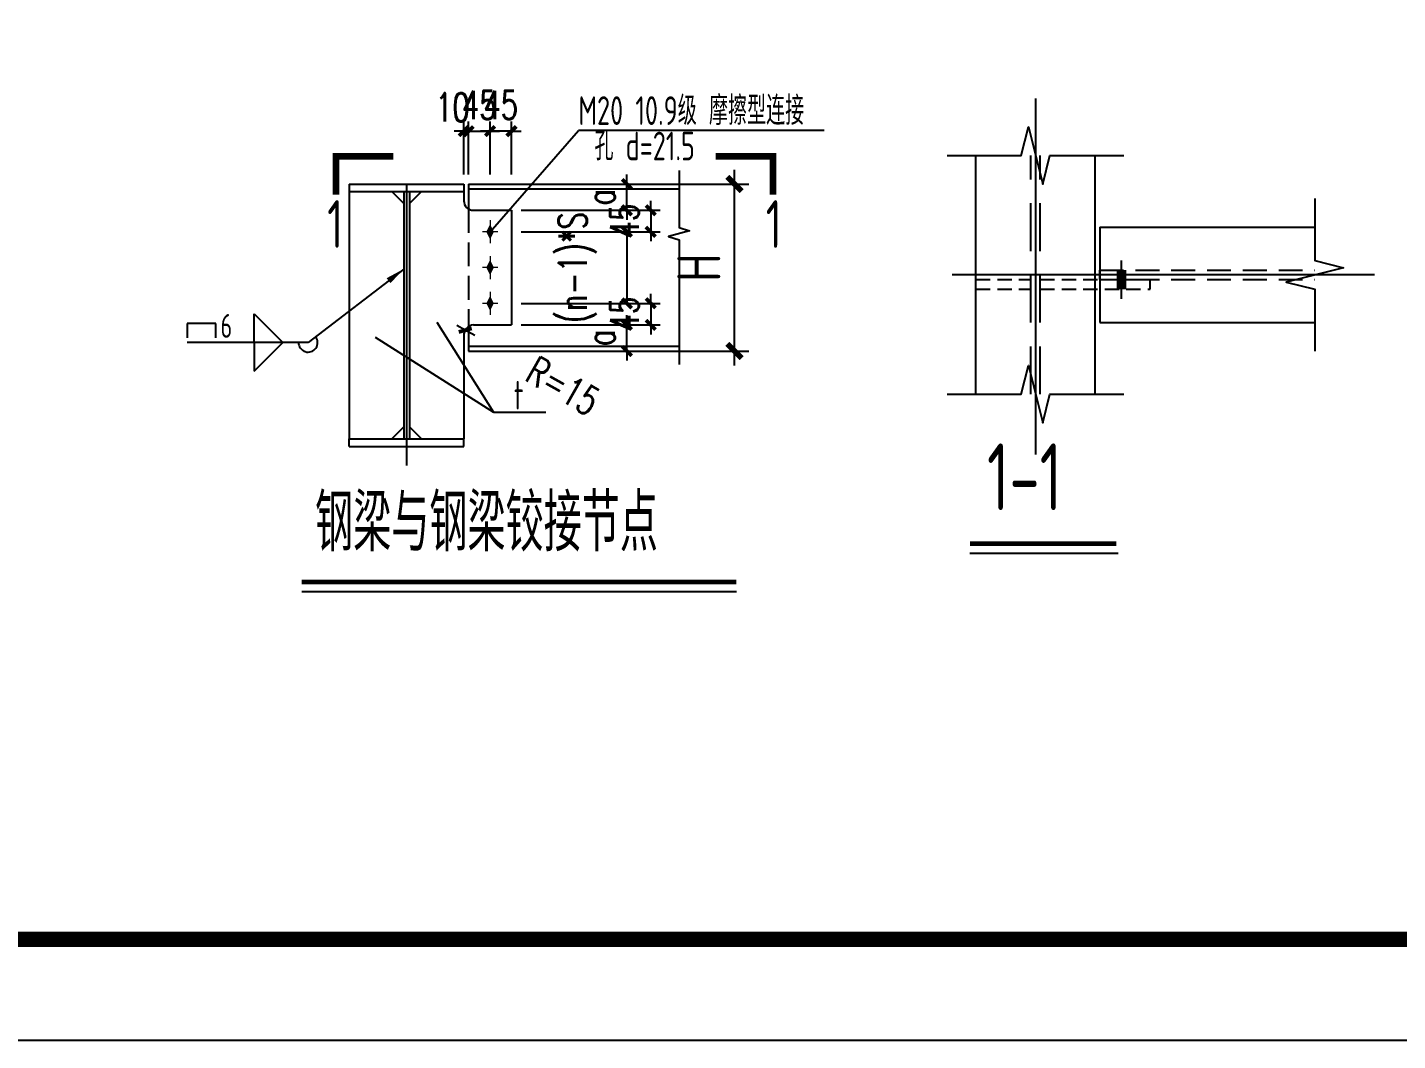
# Model space of a CAD drawing. Extents: x 177291 to 1288761, y 177638 to 322898.
# Drawn here: x 1264463 to 1278815, y 177960 to 188574 of the extents above; entities that cross this region are included whole.
import ezdxf
from ezdxf.enums import TextEntityAlignment as Align

# ---------------------------------------------------------------- set-up
doc = ezdxf.new("R2010")
doc.units = 0
doc.header["$LTSCALE"] = 1000
doc.linetypes.add('DASH', pattern=[0.35, 0.25, -0.1])
doc.linetypes.add('DASHED', pattern=[0.75, 0.5, -0.25])
for name, color, linetype in [('AXIS', 3, 'Continuous'), ('BOLT', 251, 'Continuous'), ('C 次梁CL', 4, 'Continuous'), ('GL', 150, 'Continuous'), ('NUM', 7, 'Continuous'), ('PUB_DIM', 3, 'Continuous'), ('PUB_TEXT', 7, 'Continuous'), ('PUB_TITLE', 4, 'Continuous'), ('PZ', 202, 'Continuous'), ('Steelx', 6, 'DASHED'), ('STXT_HF', 7, 'Continuous'), ('STXT_HF_TEXT', 7, 'Continuous'), ('TEXT', 7, 'Continuous'), ('THIN', 7, 'Continuous'), ('梁__实线', 4, 'Continuous')]:
    doc.layers.add(name, color=color, linetype=linetype)
doc.layers.add('螺栓', color=15, linetype='Continuous', lineweight=18)
doc.styles.add('_TCH_DIM_T3', font='SIMPLEX', dxfattribs={"width": 0.705882, "bigfont": 'GBCBIG'})
doc.styles.get("Standard").update_dxf_attribs({"font": 'gbenor.shx', "bigfont": 'gbcbig.shx'})
doc.styles.add('TSSD_Dimension', font='Tssdeng.shx', dxfattribs={"width": 0.8, "bigfont": 'hztxt.shx'})
doc.styles.add('标准字体', font='tssdeng.shx', dxfattribs={"width": 0.7, "bigfont": 'tssdchn.shx'})
doc.dimstyles.new('TCH_100_5', dxfattribs={"dimtxt": 297.5, "dimasz": 100, "dimexe": 100, "dimexo": 100, "dimgap": 126.25, "dimtad": 1, "dimdec": 0, "dimlfac": 0.2, "dimzin": 0, "dimdsep": 46, "dimtxsty": '_TCH_DIM_T3', "dimblk": 'ARCHTICK', "dimcen": 0.09, "dimclrd": 126, "dimclre": 126, "dimclrt": 7, "dimazin": 2, "dimtfac": 1, "dimtdec": 0, "dimtix": 1, "dimtmove": 2, "dimatfit": 3, "dimfxl": 1, "dimtolj": 1, "dimtzin": 0, "dimarcsym": 0})
doc.dimstyles.new('TSSD_20_150', dxfattribs={"dimtxt": 450, "dimasz": 150, "dimexe": 150, "dimexo": 375, "dimgap": 150, "dimtad": 1, "dimdec": 0, "dimlfac": 0.133333, "dimzin": 0, "dimdsep": 46, "dimtxsty": 'TSSD_Dimension', "dimblk": 'ARCHTICK', "dimcen": 0, "dimdle": 150, "dimclrt": 7, "dimadec": 0, "dimazin": 0, "dimtfac": 1, "dimtdec": 0, "dimtix": 1, "dimtmove": 2, "dimatfit": 3, "dimfxl": 1, "dimtolj": 1, "dimtzin": 0, "dimarcsym": 0})
doc.dimstyles.new('TSSD_LEADER_STYLE_200.0', dxfattribs={"dimtxt": 0.18, "dimasz": 200, "dimexe": 0.18, "dimexo": 0.0625, "dimgap": 0.09, "dimtad": 0, "dimtih": 1, "dimtoh": 1, "dimdec": 4, "dimzin": 0, "dimdsep": 46, "dimtxsty": 'Standard', "dimcen": 0.09, "dimadec": 0, "dimazin": 0, "dimtfac": 1, "dimtdec": 4, "dimtofl": 0, "dimtmove": 0, "dimatfit": 3, "dimfxl": 1, "dimtolj": 1, "dimtzin": 0, "dimarcsym": 0})

# ---------------------------------------------------------------- blocks, each defined once
blk = doc.blocks.new('_ArchTick')
at = {"color": 0, "linetype": 'ByBlock', "const_width": 0.4}
blk.add_lwpolyline([(-0.5, -0.5), (0.5, 0.5)], dxfattribs=at)
blk = doc.blocks.new('*D1344')
at = {"layer": 'AXIS', "color": 126, "linetype": 'ByBlock', "lineweight": -2, "transparency": 16777216}
for p, q in [((1269049, 185402), (1268962, 185451)), ((1269148, 185345), (1269049, 185402))]:
    blk.add_line(p, q, dxfattribs=at)
at = {"layer": 'Defpoints', "color": 0, "linetype": 'ByBlock', "transparency": 16777216}
for p in [(1269049, 185402), (1269148, 185345)]:
    blk.add_point(p, dxfattribs=at)
at = {"layer": 'AXIS', "color": 126, "linetype": 'ByBlock', "lineweight": -2, "transparency": 16777216, "xscale": 100, "yscale": 100, "zscale": 100, "rotation": 330.2931469501508}
blk.add_blockref('_ArchTick', (1269049, 185402), dxfattribs=at)
at = {"layer": 'AXIS', "color": 7, "linetype": 'ByBlock', "transparency": 16777216, "insert": (1270074, 184817), "char_height": 297.5, "attachment_point": 5, "rotation": 330.2931, "style": '_TCH_DIM_T3'}
blk.add_mtext('\\A1;R=15', dxfattribs=at)
blk = doc.blocks.new('*D1345')
at = {"layer": 'AXIS', "color": 126, "linetype": 'ByBlock', "lineweight": -2, "transparency": 16777216}
for p, q in [((1269634, 186433), (1270842, 186433)), ((1270742, 186433), (1270742, 185683)), ((1269634, 185683), (1270842, 185683))]:
    blk.add_line(p, q, dxfattribs=at)
at = {"layer": 'Defpoints', "color": 0, "linetype": 'ByBlock', "transparency": 16777216}
for p in [(1269534, 186433), (1269534, 185683), (1270742, 185683)]:
    blk.add_point(p, dxfattribs=at)
at = {"layer": 'AXIS', "color": 126, "linetype": 'ByBlock', "lineweight": -2, "transparency": 16777216, "xscale": 100, "yscale": 100, "zscale": 100}
for p, rotation in [((1270742, 186433), 90), ((1270742, 185683), 270)]:
    blk.add_blockref('_ArchTick', p, dxfattribs=dict(at, rotation=rotation))
at = {"layer": 'AXIS', "color": 7, "linetype": 'ByBlock', "transparency": 16777216, "insert": (1270225, 186058), "char_height": 297.5, "attachment_point": 5, "rotation": 90, "style": '_TCH_DIM_T3'}
blk.add_mtext('\\A1;(n-1)*S', dxfattribs=at)
blk = doc.blocks.new('高强螺栓')
at = {"layer": '螺栓'}
for p, q in [((16, 0), (-16, 0)), ((0, 24), (0, -24))]:
    blk.add_line(p, q, dxfattribs=at)
blk.add_solid([(-8, 0), (0, 16), (0, -16), (8, 0)], dxfattribs=at)
blk = doc.blocks.new('*D1346')
at = {"layer": 'AXIS', "color": 126, "linetype": 'ByBlock', "lineweight": -2, "transparency": 16777216}
for p, q in [((1270992, 185683), (1270992, 185783)), ((1269634, 185683), (1271092, 185683)), ((1270992, 185683), (1270992, 185458)), ((1269634, 185458), (1271092, 185458)), ((1270992, 185458), (1270992, 185358))]:
    blk.add_line(p, q, dxfattribs=at)
at = {"layer": 'Defpoints', "color": 0, "linetype": 'ByBlock', "transparency": 16777216}
for p in [(1269534, 185683), (1269534, 185458), (1270992, 185458)]:
    blk.add_point(p, dxfattribs=at)
at = {"layer": 'AXIS', "color": 126, "linetype": 'ByBlock', "lineweight": -2, "transparency": 16777216, "xscale": 100, "yscale": 100, "zscale": 100}
for p, rotation in [((1270992, 185683), 270), ((1270992, 185458), 90)]:
    blk.add_blockref('_ArchTick', p, dxfattribs=dict(at, rotation=rotation))
at = {"layer": 'AXIS', "color": 7, "linetype": 'ByBlock', "transparency": 16777216, "insert": (1270717, 185571), "char_height": 297.5, "attachment_point": 5, "rotation": 90, "style": '_TCH_DIM_T3'}
blk.add_mtext('\\A1;45', dxfattribs=at)
blk = doc.blocks.new('*D1347')
at = {"layer": 'AXIS', "color": 126, "linetype": 'ByBlock', "lineweight": -2, "transparency": 16777216}
for p, q in [((1269309, 187033), (1269309, 187587)), ((1269534, 187033), (1269534, 187587)), ((1269309, 187487), (1269209, 187487)), ((1269534, 187487), (1269309, 187487)), ((1269534, 187487), (1269634, 187487))]:
    blk.add_line(p, q, dxfattribs=at)
at = {"layer": 'Defpoints', "color": 0, "linetype": 'ByBlock', "transparency": 16777216}
for p in [(1269309, 187487), (1269309, 186933), (1269534, 186933)]:
    blk.add_point(p, dxfattribs=at)
at = {"layer": 'AXIS', "color": 126, "linetype": 'ByBlock', "lineweight": -2, "transparency": 16777216, "xscale": 100, "yscale": 100, "zscale": 100}
blk.add_blockref('_ArchTick', (1269309, 187487), dxfattribs=at)
at = {"layer": 'AXIS', "color": 126, "linetype": 'ByBlock', "lineweight": -2, "transparency": 16777216, "xscale": 100, "yscale": 100, "zscale": 100, "rotation": 180}
blk.add_blockref('_ArchTick', (1269534, 187487), dxfattribs=at)
at = {"layer": 'AXIS', "color": 7, "linetype": 'ByBlock', "transparency": 16777216, "insert": (1269422, 187762), "char_height": 297.5, "attachment_point": 5, "style": '_TCH_DIM_T3'}
blk.add_mtext('\\A1;45', dxfattribs=at)
blk = doc.blocks.new('*D1348')
at = {"layer": 'AXIS', "color": 126, "linetype": 'ByBlock', "lineweight": -2, "transparency": 16777216}
for p, q in [((1269634, 185458), (1270842, 185458)), ((1270742, 185458), (1270742, 185558)), ((1270742, 185183), (1270742, 185458)), ((1270409, 185183), (1270842, 185183)), ((1270742, 185183), (1270742, 185083))]:
    blk.add_line(p, q, dxfattribs=at)
at = {"layer": 'Defpoints', "color": 0, "linetype": 'ByBlock', "transparency": 16777216}
for p in [(1269534, 185458), (1270742, 185458), (1270309, 185183)]:
    blk.add_point(p, dxfattribs=at)
at = {"layer": 'AXIS', "color": 126, "linetype": 'ByBlock', "lineweight": -2, "transparency": 16777216, "xscale": 100, "yscale": 100, "zscale": 100}
for p, rotation in [((1270742, 185458), 270), ((1270742, 185183), 90)]:
    blk.add_blockref('_ArchTick', p, dxfattribs=dict(at, rotation=rotation))
at = {"layer": 'AXIS', "color": 7, "linetype": 'ByBlock', "transparency": 16777216, "insert": (1270467, 185321), "char_height": 297.5, "attachment_point": 5, "rotation": 90, "style": '_TCH_DIM_T3'}
blk.add_mtext('\\A1;a', dxfattribs=at)
blk = doc.blocks.new('*D1349')
at = {"layer": 'AXIS', "color": 126, "linetype": 'ByBlock', "lineweight": -2, "transparency": 16777216}
for p, q in [((1270742, 186933), (1270742, 187033)), ((1270409, 186933), (1270842, 186933)), ((1270742, 186658), (1270742, 186933)), ((1269634, 186658), (1270842, 186658)), ((1270742, 186658), (1270742, 186558))]:
    blk.add_line(p, q, dxfattribs=at)
at = {"layer": 'Defpoints', "color": 0, "linetype": 'ByBlock', "transparency": 16777216}
for p in [(1270309, 186933), (1270742, 186933), (1269534, 186658)]:
    blk.add_point(p, dxfattribs=at)
at = {"layer": 'AXIS', "color": 126, "linetype": 'ByBlock', "lineweight": -2, "transparency": 16777216, "xscale": 100, "yscale": 100, "zscale": 100}
for p, rotation in [((1270742, 186933), 270), ((1270742, 186658), 90)]:
    blk.add_blockref('_ArchTick', p, dxfattribs=dict(at, rotation=rotation))
at = {"layer": 'AXIS', "color": 7, "linetype": 'ByBlock', "transparency": 16777216, "insert": (1270467, 186796), "char_height": 297.5, "attachment_point": 5, "rotation": 90, "style": '_TCH_DIM_T3'}
blk.add_mtext('\\A1;a', dxfattribs=at)
blk = doc.blocks.new('*D1350')
at = {"layer": 'AXIS', "color": 0, "lineweight": -2, "transparency": 16777216}
for p, q in [((1271870, 185033), (1271870, 187083)), ((1270684, 186933), (1272020, 186933)), ((1270684, 185183), (1272020, 185183))]:
    blk.add_line(p, q, dxfattribs=at)
at = {"layer": 'Defpoints', "color": 0, "transparency": 16777216}
for p in [(1270309, 186933), (1271870, 186933), (1270309, 185183)]:
    blk.add_point(p, dxfattribs=at)
at = {"layer": 'AXIS', "color": 0, "lineweight": -2, "transparency": 16777216, "xscale": 150, "yscale": 150, "zscale": 150}
for p, rotation in [((1271870, 186933), 90), ((1271870, 185183), 270)]:
    blk.add_blockref('_ArchTick', p, dxfattribs=dict(at, rotation=rotation))
at = {"layer": 'AXIS', "color": 7, "transparency": 16777216, "insert": (1271495, 186058), "char_height": 450, "attachment_point": 5, "rotation": 90, "style": 'TSSD_Dimension'}
blk.add_mtext('\\A1;H', dxfattribs=at)
blk = doc.blocks.new('*D1328')
at = {"layer": 'AXIS', "color": 126, "linetype": 'ByBlock', "lineweight": -2, "transparency": 16777216}
for p, q in [((1269034, 187033), (1269034, 187587)), ((1269084, 187033), (1269084, 187587)), ((1269034, 187487), (1268934, 187487)), ((1269084, 187487), (1269034, 187487)), ((1269084, 187487), (1269184, 187487))]:
    blk.add_line(p, q, dxfattribs=at)
at = {"layer": 'Defpoints', "color": 0, "linetype": 'ByBlock', "transparency": 16777216}
for p in [(1269034, 187487), (1269034, 186933), (1269084, 186933)]:
    blk.add_point(p, dxfattribs=at)
at = {"layer": 'AXIS', "color": 126, "linetype": 'ByBlock', "lineweight": -2, "transparency": 16777216, "xscale": 100, "yscale": 100, "zscale": 100}
blk.add_blockref('_ArchTick', (1269034, 187487), dxfattribs=at)
at = {"layer": 'AXIS', "color": 126, "linetype": 'ByBlock', "lineweight": -2, "transparency": 16777216, "xscale": 100, "yscale": 100, "zscale": 100, "rotation": 180}
blk.add_blockref('_ArchTick', (1269084, 187487), dxfattribs=at)
at = {"layer": 'AXIS', "color": 7, "linetype": 'ByBlock', "transparency": 16777216, "insert": (1268915, 187737), "char_height": 297.5, "attachment_point": 5, "style": '_TCH_DIM_T3'}
blk.add_mtext('\\A1;10', dxfattribs=at)
blk = doc.blocks.new('*D1329')
at = {"layer": 'AXIS', "color": 126, "linetype": 'ByBlock', "lineweight": -2, "transparency": 16777216}
for p, q in [((1269084, 187033), (1269084, 187587)), ((1269309, 187033), (1269309, 187587)), ((1269084, 187487), (1268984, 187487)), ((1269084, 187487), (1269309, 187487)), ((1269309, 187487), (1269409, 187487))]:
    blk.add_line(p, q, dxfattribs=at)
at = {"layer": 'Defpoints', "color": 0, "linetype": 'ByBlock', "transparency": 16777216}
for p in [(1269309, 187487), (1269084, 186933), (1269309, 186933)]:
    blk.add_point(p, dxfattribs=at)
at = {"layer": 'AXIS', "color": 126, "linetype": 'ByBlock', "lineweight": -2, "transparency": 16777216, "xscale": 100, "yscale": 100, "zscale": 100}
blk.add_blockref('_ArchTick', (1269084, 187487), dxfattribs=at)
at = {"layer": 'AXIS', "color": 126, "linetype": 'ByBlock', "lineweight": -2, "transparency": 16777216, "xscale": 100, "yscale": 100, "zscale": 100, "rotation": 180}
blk.add_blockref('_ArchTick', (1269309, 187487), dxfattribs=at)
at = {"layer": 'AXIS', "color": 7, "linetype": 'ByBlock', "transparency": 16777216, "insert": (1269197, 187762), "char_height": 297.5, "attachment_point": 5, "style": '_TCH_DIM_T3'}
blk.add_mtext('\\A1;45', dxfattribs=at)
blk = doc.blocks.new('*D1330')
at = {"layer": 'AXIS', "color": 126, "linetype": 'ByBlock', "lineweight": -2, "transparency": 16777216}
for p, q in [((1270992, 186658), (1270992, 186758)), ((1269634, 186658), (1271092, 186658)), ((1270992, 186658), (1270992, 186433)), ((1269634, 186433), (1271092, 186433)), ((1270992, 186433), (1270992, 186333))]:
    blk.add_line(p, q, dxfattribs=at)
at = {"layer": 'Defpoints', "color": 0, "linetype": 'ByBlock', "transparency": 16777216}
for p in [(1269534, 186658), (1269534, 186433), (1270992, 186433)]:
    blk.add_point(p, dxfattribs=at)
at = {"layer": 'AXIS', "color": 126, "linetype": 'ByBlock', "lineweight": -2, "transparency": 16777216, "xscale": 100, "yscale": 100, "zscale": 100}
for p, rotation in [((1270992, 186658), 270), ((1270992, 186433), 90)]:
    blk.add_blockref('_ArchTick', p, dxfattribs=dict(at, rotation=rotation))
at = {"layer": 'AXIS', "color": 7, "linetype": 'ByBlock', "transparency": 16777216, "insert": (1270717, 186546), "char_height": 297.5, "attachment_point": 5, "rotation": 90, "style": '_TCH_DIM_T3'}
blk.add_mtext('\\A1;45', dxfattribs=at)
blk = doc.blocks.new('_WELD004')
at = {"color": 0, "linetype": 'ByBlock'}
for p, q in [((0, 1), (1, 0)), ((0, 0), (0, 1))]:
    blk.add_line(p, q, dxfattribs=at)
blk = doc.blocks.new('_WELD0013')
at = {"color": 0, "linetype": 'ByBlock'}
for p, q in [((0.5, 1), (0, 1)), ((0.5, 0), (0.5, 1)), ((0, 0), (0.5, 0))]:
    blk.add_line(p, q, dxfattribs=at)

msp = doc.modelspace()

# ---------------------------------------------------------------- linework, layer by layer
at = {"layer": 'AXIS'}
for p, q in [((1275022.86, 187827.78), (1275022.86, 184100.12)), ((1268434.24, 186933.12), (1268434.24, 183983.12)), ((1275922.31, 185731.49), (1275922.31, 186131.49)), ((1278572.25, 185981.49), (1274147.86, 185981.49))]:
    msp.add_line(p, q, dxfattribs=at)
at = {"layer": 'BOLT', "const_width": 100}
msp.add_lwpolyline([(1275922.31, 186031.49), (1275922.31, 185831.49)], dxfattribs=at)
at = {"layer": 'C 次梁CL'}
for p, q in [((1269084.24, 186933.12), (1271288.86, 186933.12)), ((1269084.24, 186933.12), (1269084.24, 186671.52)), ((1269084.24, 186883.12), (1271288.86, 186883.12)), ((1269084.24, 185439.42), (1269084.24, 185180.62)), ((1269084.24, 185233.12), (1271288.86, 185233.12)), ((1269084.24, 185183.12), (1271288.86, 185183.12))]:
    msp.add_line(p, q, dxfattribs=at)
at = {"layer": 'C 次梁CL', "linetype": 'DASH'}
msp.add_line((1269084.24, 186671.52), (1269084.24, 185439.42), dxfattribs=at)
at = {"layer": 'GL'}
for p, q in [((1267834.24, 186933.12), (1267834.24, 186853.12)), ((1267834.24, 186933.12), (1269034.24, 186933.12)), ((1269034.24, 186933.12), (1269034.24, 186853.12)), ((1267834.24, 186853.12), (1269034.24, 186853.12)), ((1268404.24, 186853.12), (1268404.24, 184263.12)), ((1268464.24, 186853.12), (1268464.24, 184263.12)), ((1267834.24, 184183.12), (1267834.24, 184263.12)), ((1267834.24, 184263.12), (1269034.24, 184263.12)), ((1267834.24, 184183.12), (1269034.24, 184183.12)), ((1269034.24, 184183.12), (1269034.24, 184263.12))]:
    msp.add_line(p, q, dxfattribs=at)
at = {"layer": 'NUM', "const_width": 50}
for points in [[(1274336.1, 183165.78), (1275869.43, 183165.78)], [(1267336.43, 182764.82), (1271890.21, 182764.82)]]:
    msp.add_lwpolyline(points, dxfattribs=at)
at = {"layer": 'PUB_DIM'}
for points in [[(1274097.86, 187231.49), (1274872.86, 187231.49), (1274947.86, 187531.49), (1275097.86, 186931.49), (1275172.86, 187231.49), (1275947.86, 187231.49)], [(1271288.86, 187073.12), (1271288.86, 186477.42), (1271398.86, 186442.42), (1271178.86, 186382.42), (1271288.86, 186347.42), (1271288.86, 185043.12)], [(1277946.89, 186781.49), (1277946.89, 186131.49), (1278246.89, 186056.49), (1277646.89, 185906.49), (1277946.89, 185831.49), (1277946.89, 185181.49)], [(1274097.86, 184731.49), (1274872.86, 184731.49), (1274947.86, 185031.49), (1275097.86, 184431.49), (1275172.86, 184731.49), (1275947.86, 184731.49)]]:
    msp.add_lwpolyline(points, dxfattribs=at)
at = {"layer": 'PUB_DIM', "const_width": 70}
for points in [[(1268295.28, 187222.89), (1267695.28, 187222.89), (1267695.28, 186822.89)], [(1271673.13, 187222.89), (1272273.13, 187222.89), (1272273.13, 186822.89)]]:
    msp.add_lwpolyline(points, dxfattribs=at)
at = {"layer": 'PUB_TITLE'}
msp.add_lwpolyline([(1199563.96, 240960.27), (1288761.34, 240960.27), (1288761.34, 177959.98), (1199563.96, 177959.98)], close=True, dxfattribs=at)
at = {"layer": 'PUB_TITLE', "const_width": 159.09}
msp.add_lwpolyline([(1202215.49, 179020.59), (1202215.49, 239899.66), (1287700.73, 239899.66), (1287700.73, 179020.59)], close=True, dxfattribs=at)
at = {"layer": 'PZ'}
for p, q in [((1267834.24, 186853.12), (1267834.24, 184263.12)), ((1268279.24, 186853.12), (1268404.24, 186728.12)), ((1268589.24, 186853.12), (1268464.24, 186728.12)), ((1269034.24, 186853.12), (1269034.24, 186758.12)), ((1269134.24, 186658.12), (1269534.24, 186658.12)), ((1269534.24, 186658.12), (1269534.24, 185458.12)), ((1269134.24, 185458.12), (1269534.24, 185458.12)), ((1269034.24, 185347.26), (1269034.24, 184263.12)), ((1268279.24, 184263.12), (1268404.24, 184388.12)), ((1268589.24, 184263.12), (1268464.24, 184388.12))]:
    msp.add_line(p, q, dxfattribs=at)
at = {"layer": 'PZ', "linetype": 'DASHED', "ltscale": 0.3}
for p, q in [((1274397.86, 185931.49), (1274972.86, 185931.49)), ((1275072.86, 185931.49), (1276222.86, 185931.49)), ((1274397.86, 185831.49), (1274972.86, 185831.49)), ((1275072.86, 185831.49), (1276222.86, 185831.49))]:
    msp.add_line(p, q, dxfattribs=at)
at = {"layer": 'PZ'}
for centre, radius, start, end in [((1269134.24, 186758.12), 100, 180, 270), ((1269147.99, 185345.19), 113.76, 96.939331, 181.042495)]:
    msp.add_arc(centre, radius, start, end, dxfattribs=at)
at = {"layer": 'Steelx'}
for p, q in [((1274397.86, 185831.49), (1274397.86, 185931.49)), ((1275072.86, 185831.49), (1275072.86, 185931.49))]:
    msp.add_line(p, q, dxfattribs=at)
at = {"layer": 'Steelx', "ltscale": 0.3}
msp.add_line((1276222.86, 185831.49), (1276222.86, 185931.49), dxfattribs=at)
at = {"layer": 'STXT_HF'}
msp.add_line((1267402.62, 185272.39), (1266136.78, 185272.39), dxfattribs=at)
msp.add_arc((1267402.62, 185272.39), 100, 180, 37.565166, dxfattribs=at)
at = {"layer": 'TEXT', "color": 3}
for p, q in [((1269309.24, 186433.12), (1270234.13, 187493.11)), ((1272808.85, 187493.11), (1270234.13, 187493.11)), ((1269347.28, 184540.41), (1268754.54, 185481.81)), ((1269347.28, 184540.41), (1268108.42, 185326.94)), ((1269894.65, 184540.41), (1269347.28, 184540.41))]:
    msp.add_line(p, q, dxfattribs=at)
at = {"layer": 'THIN'}
for points in [[(1274336.1, 183065.78), (1275888.38, 183065.78)], [(1267336.43, 182664.82), (1271890.21, 182664.82)]]:
    msp.add_lwpolyline(points, dxfattribs=at)
at = {"layer": '梁__实线'}
for p, q in [((1274397.86, 184731.49), (1274397.86, 187231.49)), ((1275647.86, 184731.49), (1275647.86, 187231.49)), ((1275694.68, 186481.49), (1275694.68, 185481.49)), ((1275694.68, 186481.49), (1277946.89, 186481.49)), ((1275694.68, 185481.49), (1277946.89, 185481.49))]:
    msp.add_line(p, q, dxfattribs=at)
at = {"layer": '梁__实线', "linetype": 'DASHED'}
for p, q in [((1274972.86, 184731.49), (1274972.86, 187231.49)), ((1275072.86, 184731.49), (1275072.86, 187231.49))]:
    msp.add_line(p, q, dxfattribs=at)
at = {"layer": '梁__实线', "linetype": 'DASHED', "ltscale": 0.5}
for p, q in [((1275694.68, 185931.49), (1275694.68, 186031.49)), ((1275694.68, 186031.49), (1277946.89, 186031.49)), ((1275694.68, 185931.49), (1277946.89, 185931.49))]:
    msp.add_line(p, q, dxfattribs=at)

# ---------------------------------------------------------------- block references
at = {"layer": 'BOLT', "xscale": 4.999999500000002, "yscale": 4.999999500000002, "zscale": 4.999999500000002}
for p in [(1269309.24, 186433.12), (1269309.24, 186058.12), (1269309.24, 185683.12)]:
    msp.add_blockref('高强螺栓', p, dxfattribs=at)
at = {"layer": 'STXT_HF', "yscale": 299.9999700000001}
for name, p, xscale, zscale, rotation in [('_WELD0013', (1266436.78, 185322.39), 299.9999700000001, 299.9999700000001, 90), ('_WELD004', (1266836.78, 185272.39), -299.9999700000001, 299.9999700000002, 180)]:
    msp.add_blockref(name, p, dxfattribs=dict(at, xscale=xscale, zscale=zscale, rotation=rotation))
at = {"layer": 'STXT_HF', "xscale": 299.9999700000001, "yscale": 299.9999700000001, "zscale": 299.9999700000001}
msp.add_blockref('_WELD004', (1266836.78, 185272.39), dxfattribs=at)

# ---------------------------------------------------------------- texts
at = {"layer": 'NUM', "style": '标准字体', "width": 0.7}
msp.add_text('钢梁与钢梁铰接节点', height=600, dxfattribs=at).set_placement((1267476.43, 182904.82), align=Align.BOTTOM_LEFT)
at = {"layer": 'PUB_TEXT', "style": '标准字体', "width": 0.7}
for p in [(1267687.49, 186514.21), (1272280.92, 186514.21)]:
    msp.add_text('1', height=500, dxfattribs=at).set_placement(p, align=Align.MIDDLE_CENTER)
at = {"layer": 'STXT_HF_TEXT', "style": '标准字体', "width": 0.7}
msp.add_text('6', height=250, dxfattribs=at).set_placement((1266486.78, 185322.39))
at = {"layer": 'TEXT', "style": '标准字体', "width": 0.7}
for s, p in [('M20 10.9级 摩擦型连接', (1270234.13, 187552.11)), ('孔 d=21.5', (1270402.35, 187181.09)), ('t', (1269557.52, 184571.56))]:
    msp.add_text(s, height=300, dxfattribs=at).set_placement(p)
msp.add_text('1-1', height=700, dxfattribs=at).set_placement((1274514.38, 183305.78), align=Align.BOTTOM_LEFT)

# ---------------------------------------------------------------- dimensions: what is measured, and where the dimension line sits
at = {"layer": 'AXIS', "linetype": 'ByBlock'}
dim = msp.add_linear_dim(base=(1269034.24, 187487.49), p1=(1269084.24, 186933.12), p2=(1269034.24, 186933.12), dimstyle='TCH_100_5', dxfattribs=at)
dim.commit()
dim.dimension.update_dxf_attribs({"geometry": '*D1328', "text_midpoint": (1268914.96, 187737.49), "dimtype": 160})
dim = msp.add_linear_dim(base=(1269309.24, 187487.49), p1=(1269084.24, 186933.12), p2=(1269309.24, 186933.12), dimstyle='TCH_100_5', dxfattribs=at)
dim.commit()
dim.dimension.update_dxf_attribs({"geometry": '*D1329', "text_midpoint": (1269196.74, 187762.49)})
for base, p1, p2, angle, picture, middle in [((1269309.24, 187487.49), (1269534.24, 186933.12), (1269309.24, 186933.12), 180, '*D1347', (1269421.74, 187762.49)), ((1270991.78, 186433.12), (1269534.24, 186658.12), (1269534.24, 186433.12), 270, '*D1330', (1270716.78, 186545.62)), ((1270991.78, 185458.12), (1269534.24, 185683.12), (1269534.24, 185458.12), 270, '*D1346', (1270716.78, 185570.62))]:
    dim = msp.add_linear_dim(base=base, p1=p1, p2=p2, angle=angle, dimstyle='TCH_100_5', dxfattribs=at)
    dim.commit()
    dim.dimension.update_dxf_attribs({"geometry": picture, "text_midpoint": middle})
for base, p1, p2, picture, middle in [((1270741.78, 186933.12), (1269534.24, 186658.12), (1270309.24, 186933.12), '*D1349', (1270466.78, 186795.62)), ((1270741.78, 185458.12), (1270309.24, 185183.12), (1269534.24, 185458.12), '*D1348', (1270466.78, 185320.62))]:
    dim = msp.add_linear_dim(base=base, p1=p1, p2=p2, angle=90, text='a', dimstyle='TCH_100_5', dxfattribs=at)
    dim.commit()
    dim.dimension.update_dxf_attribs({"geometry": picture, "text_midpoint": middle})
at = {"layer": 'AXIS'}
dim = msp.add_linear_dim(base=(1271870.31, 186933.12), p1=(1270309.24, 185183.12), p2=(1270309.24, 186933.12), angle=90, text='H', dimstyle='TSSD_20_150', dxfattribs=at)
dim.commit()
dim.dimension.update_dxf_attribs({"geometry": '*D1350', "text_midpoint": (1271495.31, 186058.12)})
at = {"layer": 'AXIS', "linetype": 'ByBlock'}
dim = msp.add_linear_dim(base=(1270741.78, 185683.12), p1=(1269534.24, 186433.12), p2=(1269534.24, 185683.12), angle=270, text='(n-1)*S', dimstyle='TCH_100_5', dxfattribs=at)
dim.commit()
dim.dimension.update_dxf_attribs({"geometry": '*D1345', "text_midpoint": (1270224.54, 186058.12), "dimtype": 160})
dim = msp.add_radius_dim(center=(1269147.99, 185345.19), mpoint=(1269049.17, 185401.57), text='R=15', dimstyle='TCH_100_5', dxfattribs=at)
dim.commit()
dim.dimension.update_dxf_attribs({"geometry": '*D1344', "text_midpoint": (1270073.52, 184817.13), "dimtype": 164})

# ---------------------------------------------------------------- leaders
at = {"layer": 'STXT_HF'}
msp.add_leader([(1268404.24, 186042.77), (1267402.62, 185272.39)], dimstyle='TSSD_LEADER_STYLE_200.0', dxfattribs=at)

doc.saveas('drawing.dxf')
